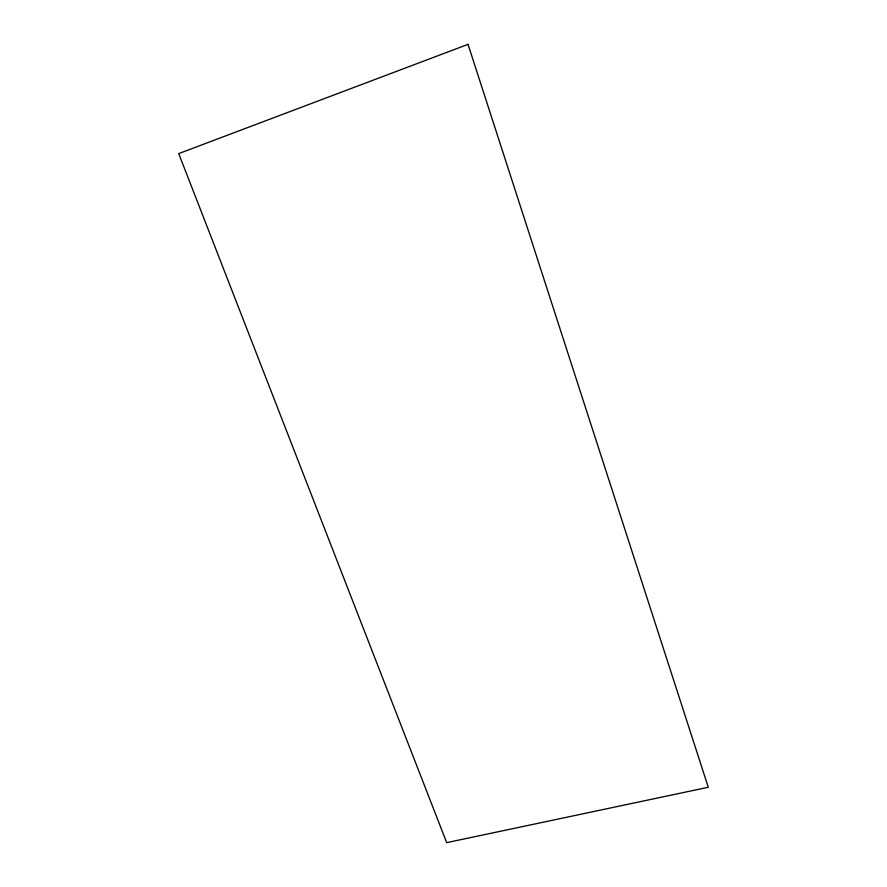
<?xml version="1.0" encoding="UTF-8"?>
<svg xmlns="http://www.w3.org/2000/svg" width="887" height="887" viewBox="0 0 887 887"><rect width="100%" height="100%" fill="white"/><g stroke="black" fill="none" stroke-linecap="round" stroke-linejoin="round"><path stroke-width="1.33" d="M468.037 44.35L178.719 153.606L446.682 842.65L708.281 787.268L468.037 44.35"/></g></svg>
